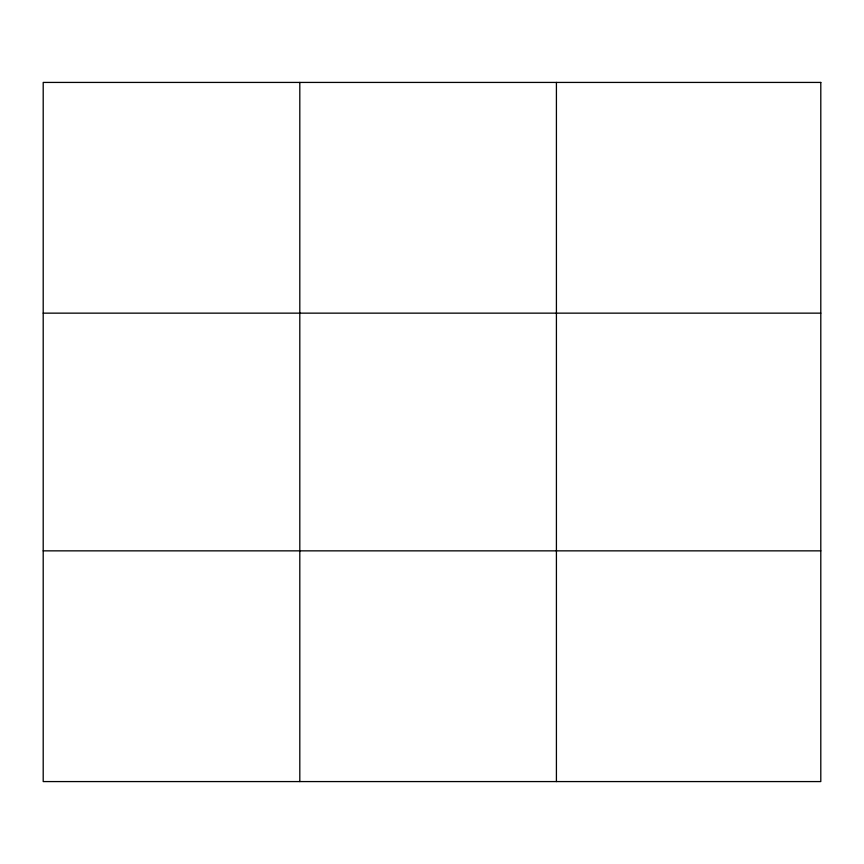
<?xml version="1.0" encoding="UTF-8"?>
<svg xmlns="http://www.w3.org/2000/svg" width="864" height="864" viewBox="0 0 864 864"><rect width="100%" height="100%" fill="white"/><g stroke="black" fill="none" stroke-linecap="round" stroke-linejoin="round"><path stroke-width="1.3" d="M299.808 82.426L299.808 781.574M556.416 82.426L556.416 781.574M43.2 313.146L820.8 313.146M43.2 550.854L820.8 550.854M820.8 82.426L820.8 781.574L43.2 781.574L43.2 82.426L820.8 82.426"/></g></svg>
